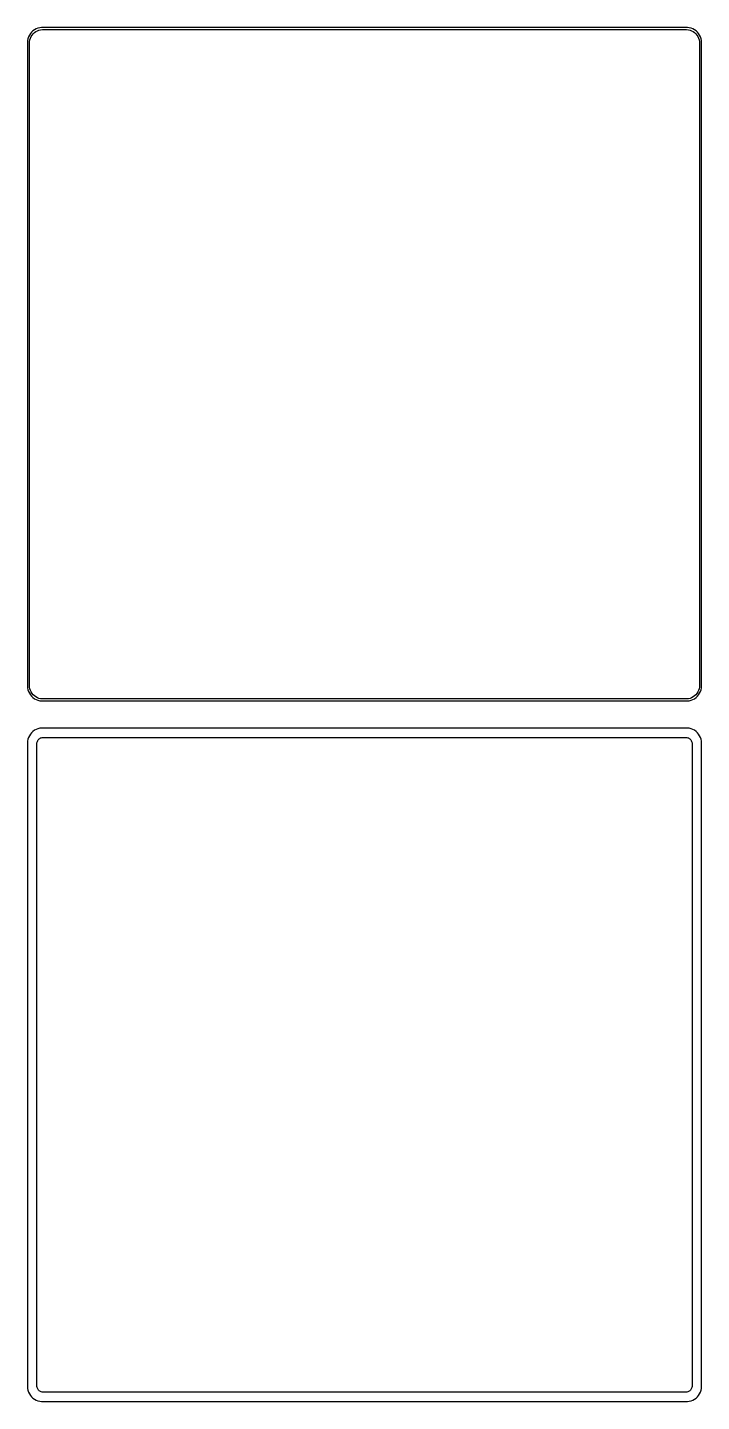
# Model space of a CAD drawing. Header units: metres. Extents: x -112 to 112, y 356 to 814.
import ezdxf

# ---------------------------------------------------------------- set-up
doc = ezdxf.new("R2010")
doc.units = ezdxf.units.M

msp = doc.modelspace()

# ---------------------------------------------------------------- linework, layer by layer
for p, q in [((-111.545, 812.439), (-111.882, 811.909)), ((-111.145, 812.923), (-111.545, 812.439)), ((-110.687, 813.353), (-111.145, 812.923)), ((-110.179, 813.722), (-110.687, 813.353)), ((-110.588, 812.384), (-110.168, 812.778)), ((-109.629, 814.024), (-110.179, 813.722)), ((-110.168, 812.778), (-109.703, 813.116)), ((-109.703, 813.116), (-109.199, 813.393)), ((-109.045, 814.255), (-109.629, 814.024)), ((-109.199, 813.393), (-108.665, 813.604)), ((-108.437, 814.411), (-109.045, 814.255)), ((-108.665, 813.604), (-108.108, 813.747)), ((-107.814, 814.49), (-108.437, 814.411)), ((-108.108, 813.747), (-107.537, 813.819)), ((107.814, 814.49), (-107.814, 814.49)), ((-107.537, 813.819), (107.537, 813.819)), ((107.537, 813.819), (108.108, 813.747)), ((108.437, 814.411), (107.814, 814.49)), ((108.108, 813.747), (108.665, 813.604)), ((109.045, 814.255), (108.437, 814.411)), ((108.665, 813.604), (109.199, 813.393)), ((109.629, 814.024), (109.045, 814.255)), ((109.199, 813.393), (109.703, 813.116)), ((110.179, 813.722), (109.629, 814.024)), ((109.703, 813.116), (110.168, 812.778)), ((110.168, 812.778), (110.588, 812.384)), ((110.687, 813.353), (110.179, 813.722)), ((111.145, 812.923), (110.687, 813.353)), ((111.545, 812.439), (111.145, 812.923)), ((111.882, 811.909), (111.545, 812.439)), ((-112.461, 810.127), (-112.5, 809.5)), ((-112.5, 809.5), (-112.5, 594.5)), ((-112.343, 810.743), (-112.461, 810.127)), ((-112.149, 811.341), (-112.343, 810.743)), ((-111.882, 811.909), (-112.149, 811.341)), ((-111.828, 809.25), (-111.792, 809.824)), ((-111.828, 594.75), (-111.828, 809.25)), ((-111.792, 809.824), (-111.685, 810.389)), ((-111.685, 810.389), (-111.507, 810.935)), ((-111.507, 810.935), (-111.262, 811.456)), ((-111.262, 811.456), (-110.954, 811.941)), ((-110.954, 811.941), (-110.588, 812.384)), ((110.588, 812.384), (110.954, 811.941)), ((110.954, 811.941), (111.262, 811.456)), ((111.262, 811.456), (111.507, 810.935)), ((111.507, 810.935), (111.685, 810.389)), ((111.685, 810.389), (111.792, 809.824)), ((111.792, 809.824), (111.828, 809.25)), ((111.828, 809.25), (111.828, 594.75)), ((112.149, 811.341), (111.882, 811.909)), ((112.343, 810.743), (112.149, 811.341)), ((112.461, 810.127), (112.343, 810.743)), ((112.5, 809.5), (112.461, 810.127)), ((112.5, 594.5), (112.5, 809.5)), ((-112.5, 594.5), (-112.461, 593.873)), ((-112.461, 593.873), (-112.343, 593.257)), ((-112.343, 593.257), (-112.149, 592.659)), ((-112.149, 592.659), (-111.882, 592.091)), ((-111.882, 592.091), (-111.545, 591.561)), ((-111.792, 594.176), (-111.828, 594.75)), ((-111.685, 593.611), (-111.792, 594.176)), ((-111.507, 593.065), (-111.685, 593.611)), ((-111.262, 592.544), (-111.507, 593.065)), ((-110.954, 592.059), (-111.262, 592.544)), ((111.262, 592.544), (110.954, 592.059)), ((111.507, 593.065), (111.262, 592.544)), ((111.685, 593.611), (111.507, 593.065)), ((111.545, 591.561), (111.882, 592.091)), ((111.792, 594.176), (111.685, 593.611)), ((111.828, 594.75), (111.792, 594.176)), ((111.882, 592.091), (112.149, 592.659)), ((112.149, 592.659), (112.343, 593.257)), ((112.343, 593.257), (112.461, 593.873)), ((112.461, 593.873), (112.5, 594.5)), ((-111.545, 591.561), (-111.145, 591.077)), ((-111.145, 591.077), (-110.687, 590.647)), ((-110.588, 591.616), (-110.954, 592.059)), ((-110.687, 590.647), (-110.179, 590.278)), ((-110.168, 591.222), (-110.588, 591.616)), ((-110.179, 590.278), (-109.629, 589.976)), ((-109.703, 590.884), (-110.168, 591.222)), ((-109.199, 590.607), (-109.703, 590.884)), ((-109.629, 589.976), (-109.045, 589.745)), ((-108.665, 590.396), (-109.199, 590.607)), ((-109.045, 589.745), (-108.437, 589.589)), ((-108.108, 590.253), (-108.665, 590.396)), ((-108.437, 589.589), (-107.814, 589.51)), ((-107.537, 590.181), (-108.108, 590.253)), ((-107.814, 589.51), (107.814, 589.51)), ((107.537, 590.181), (-107.537, 590.181)), ((108.108, 590.253), (107.537, 590.181)), ((107.814, 589.51), (108.437, 589.589)), ((108.665, 590.396), (108.108, 590.253)), ((108.437, 589.589), (109.045, 589.745)), ((109.199, 590.607), (108.665, 590.396)), ((109.045, 589.745), (109.629, 589.976)), ((109.703, 590.884), (109.199, 590.607)), ((109.629, 589.976), (110.179, 590.278)), ((110.168, 591.222), (109.703, 590.884)), ((110.588, 591.616), (110.168, 591.222)), ((110.179, 590.278), (110.687, 590.647)), ((110.954, 592.059), (110.588, 591.616)), ((110.687, 590.647), (111.145, 591.077)), ((111.145, 591.077), (111.545, 591.561)), ((-111.545, 578.439), (-111.882, 577.909)), ((-111.145, 578.923), (-111.545, 578.439)), ((-110.687, 579.353), (-111.145, 578.923)), ((-110.179, 579.722), (-110.687, 579.353)), ((-109.629, 580.024), (-110.179, 579.722)), ((-109.045, 580.255), (-109.629, 580.024)), ((-108.437, 580.411), (-109.045, 580.255)), ((-107.814, 580.49), (-108.437, 580.411)), ((107.814, 580.49), (-107.814, 580.49)), ((108.437, 580.411), (107.814, 580.49)), ((109.045, 580.255), (108.437, 580.411)), ((109.629, 580.024), (109.045, 580.255)), ((110.179, 579.722), (109.629, 580.024)), ((110.687, 579.353), (110.179, 579.722)), ((111.145, 578.923), (110.687, 579.353)), ((111.545, 578.439), (111.145, 578.923)), ((111.882, 577.909), (111.545, 578.439)), ((-112.461, 576.127), (-112.5, 575.5)), ((-112.5, 575.5), (-112.5, 360.5)), ((-112.343, 576.743), (-112.461, 576.127)), ((-112.149, 577.341), (-112.343, 576.743)), ((-111.882, 577.909), (-112.149, 577.341)), ((-109.36, 575.25), (-109.343, 575.514)), ((-109.36, 360.75), (-109.36, 575.25)), ((-109.343, 575.514), (-109.293, 575.775)), ((-109.293, 575.775), (-109.211, 576.027)), ((-109.211, 576.027), (-109.099, 576.266)), ((-109.099, 576.266), (-108.957, 576.49)), ((-108.957, 576.49), (-108.788, 576.694)), ((-108.788, 576.694), (-108.595, 576.876)), ((-108.595, 576.876), (-108.38, 577.031)), ((-108.38, 577.031), (-108.148, 577.159)), ((-108.148, 577.159), (-107.902, 577.256)), ((-107.902, 577.256), (-107.645, 577.322)), ((-107.645, 577.322), (-107.382, 577.355)), ((-107.382, 577.355), (107.382, 577.355)), ((107.382, 577.355), (107.645, 577.322)), ((107.645, 577.322), (107.902, 577.256)), ((107.902, 577.256), (108.148, 577.159)), ((108.148, 577.159), (108.38, 577.031)), ((108.38, 577.031), (108.595, 576.876)), ((108.595, 576.876), (108.788, 576.694)), ((108.788, 576.694), (108.957, 576.49)), ((108.957, 576.49), (109.099, 576.266)), ((109.099, 576.266), (109.211, 576.027)), ((109.211, 576.027), (109.293, 575.775)), ((109.293, 575.775), (109.343, 575.514)), ((109.343, 575.514), (109.36, 575.25)), ((109.36, 575.25), (109.36, 360.75)), ((112.149, 577.341), (111.882, 577.909)), ((112.343, 576.743), (112.149, 577.341)), ((112.461, 576.127), (112.343, 576.743)), ((112.5, 575.5), (112.461, 576.127)), ((112.5, 360.5), (112.5, 575.5)), ((-112.5, 360.5), (-112.461, 359.873)), ((-112.461, 359.873), (-112.343, 359.257)), ((-112.343, 359.257), (-112.149, 358.659)), ((-112.149, 358.659), (-111.882, 358.091)), ((-111.882, 358.091), (-111.545, 357.561)), ((-109.343, 360.486), (-109.36, 360.75)), ((-109.293, 360.225), (-109.343, 360.486)), ((-109.211, 359.973), (-109.293, 360.225)), ((-109.099, 359.734), (-109.211, 359.973)), ((-108.957, 359.51), (-109.099, 359.734)), ((-108.788, 359.306), (-108.957, 359.51)), ((-108.595, 359.124), (-108.788, 359.306)), ((-108.38, 358.969), (-108.595, 359.124)), ((-108.148, 358.841), (-108.38, 358.969)), ((-107.902, 358.744), (-108.148, 358.841)), ((-107.645, 358.678), (-107.902, 358.744)), ((-107.382, 358.645), (-107.645, 358.678)), ((107.382, 358.645), (-107.382, 358.645)), ((107.645, 358.678), (107.382, 358.645)), ((107.902, 358.744), (107.645, 358.678)), ((108.148, 358.841), (107.902, 358.744)), ((108.38, 358.969), (108.148, 358.841)), ((108.595, 359.124), (108.38, 358.969)), ((108.788, 359.306), (108.595, 359.124)), ((108.957, 359.51), (108.788, 359.306)), ((109.099, 359.734), (108.957, 359.51)), ((109.211, 359.973), (109.099, 359.734)), ((109.293, 360.225), (109.211, 359.973)), ((109.343, 360.486), (109.293, 360.225)), ((109.36, 360.75), (109.343, 360.486)), ((111.545, 357.561), (111.882, 358.091)), ((111.882, 358.091), (112.149, 358.659)), ((112.149, 358.659), (112.343, 359.257)), ((112.343, 359.257), (112.461, 359.873)), ((112.461, 359.873), (112.5, 360.5)), ((-111.545, 357.561), (-111.145, 357.077)), ((-111.145, 357.077), (-110.687, 356.647)), ((-110.687, 356.647), (-110.179, 356.278)), ((-110.179, 356.278), (-109.629, 355.976)), ((-109.629, 355.976), (-109.045, 355.745)), ((-109.045, 355.745), (-108.437, 355.589)), ((-108.437, 355.589), (-107.814, 355.51)), ((-107.814, 355.51), (107.814, 355.51)), ((107.814, 355.51), (108.437, 355.589)), ((108.437, 355.589), (109.045, 355.745)), ((109.045, 355.745), (109.629, 355.976)), ((109.629, 355.976), (110.179, 356.278)), ((110.179, 356.278), (110.687, 356.647)), ((110.687, 356.647), (111.145, 357.077)), ((111.145, 357.077), (111.545, 357.561))]:
    msp.add_line(p, q)

doc.saveas('drawing.dxf')
